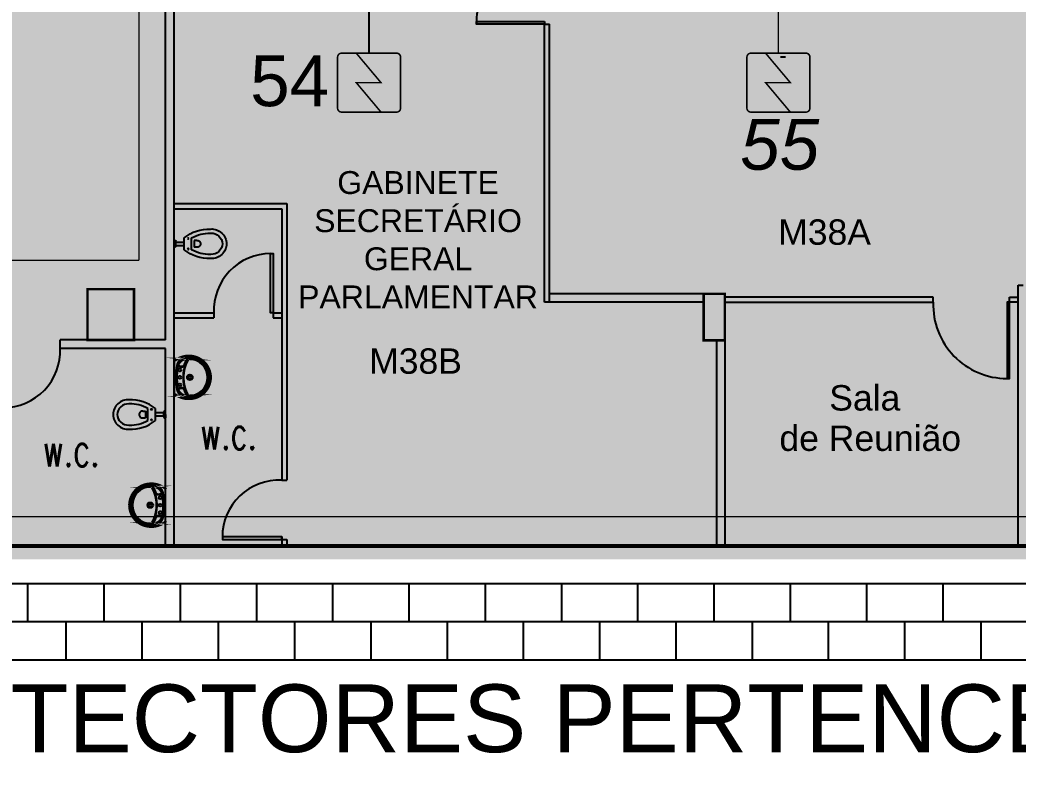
# Model space of a CAD drawing. Header units: metres. Extents: x -331 to 2982, y 362 to 2539.
# Drawn here: x 825.85 to 837.62, y 903.4 to 912.29 of the extents above; entities that cross this region are included whole.
import ezdxf
from ezdxf.enums import TextEntityAlignment as Align

# ---------------------------------------------------------------- set-up
doc = ezdxf.new("R2010")
doc.units = ezdxf.units.M
doc.layers.get('0').update_dxf_attribs({"color": 251})
for name, color, linetype in [('72_EGR_BASE_PRIMITIVE', 7, 'Continuous'), ('CX', 251, 'Continuous'), ('DET. FUMAÇA', 1, 'Continuous'), ('Div', 251, 'Continuous'), ('Pis', 251, 'Continuous')]:
    doc.layers.add(name, color=color, linetype=linetype)
doc.layers.add('_salas', color=251, linetype='Continuous', plot=False)
doc.styles.add('ALESP2', font='ROMANS.SHX', dxfattribs={"width": 0.65, "height": 0.4})
doc.styles.add('ARIAL', font='arial.ttf')
doc.styles.get("Standard").update_dxf_attribs({"font": 'arial.ttf', "height": 0.3})
doc.styles.add('X3G_ENTITY_141698AF', font='arial.ttf', dxfattribs={"height": 0.6})
doc.styles.add('X3G_ENTITY_142104CC', font='arial.ttf', dxfattribs={"height": 0.6})

# ---------------------------------------------------------------- blocks, each defined once
blk = doc.blocks.new('Detector de fumaça')
at = {"layer": 'DET. FUMAÇA', "linetype": 'Continuous', "lineweight": 15, "const_width": 0.01870277497772515}
blk.add_lwpolyline([(774.59948291868, 539.8157648447526), (775.2490596285452, 539.8157648447526, -0.414213562373095), (775.2958165659895, 539.7690079073084), (775.2958165659895, 539.1669315525518, -0.414213562373095), (775.2490596285452, 539.1201746151075), (774.59948291868, 539.1201746151075, -0.414213562373095), (774.5527259812357, 539.1669315525518), (774.5527259812357, 539.7690079073084, -0.414213562373095)], format="xyb", close=True, dxfattribs=at)
blk.add_lwpolyline([(774.7729620717275, 539.8157648447526), (775.0644559117889, 539.46796972993), (774.7729620717275, 539.46796972993), (775.0644559117889, 539.1201746151075)], dxfattribs=at)
blk = doc.blocks.new('VASO-SAN')
for p, q in [((302.3511564595037, 172.4645276176708), (302.3804829001634, 172.4645276176708)), ((302.3804829001634, 172.4645276176708), (302.3804829001754, 172.382841068563)), ((302.4113947300152, 172.3536843433588), (302.4113947300152, 172.4936843424353)), ((302.4991825520949, 172.3536843424418), (302.4991825520949, 172.4936843433726)), ((302.5991825520949, 172.4436843433685), (302.4991825520949, 172.4436843433685)), ((302.5991825520949, 172.4436843433685), (302.5991825520949, 172.4546559305439)), ((302.5991825520949, 172.4036843433685), (302.5991825520949, 172.4436843433685)), ((302.6191825520949, 172.4640037223362), (302.6085303438872, 172.4640037223362)), ((302.6191825520949, 172.4236843433685), (302.6191825520949, 172.4640037223362)), ((302.3511564595037, 172.382841068563), (302.3804829001754, 172.382841068563)), ((302.5991825520949, 172.4036843433685), (302.4991825520949, 172.4036843433685)), ((302.5991825520949, 172.4036843433685), (302.5991825520949, 172.3927127561931)), ((302.6191825520949, 172.3833649644008), (302.6085303438872, 172.3833649644008)), ((302.6191825520949, 172.4236843433685), (302.6191825520949, 172.3833649644008))]:
    blk.add_line(p, q)
for centre in [(302.4529002042513, 172.4856264043932), (302.4529002042513, 172.3617422814212)]:
    blk.add_circle(centre, 0.0070651271446422)
for centre, radius, start, end in [((302.177941340428, 172.4199280401532), 0.1787982500381176, 86.68113411807168, 178.7962065859109), ((302.2050164807387, 172.1343106671568), 0.4644169642584563, 50.69788767013418, 92.06371201049879), ((302.177941340428, 172.4199280401532), 0.1287982500381176, 86.68113411807168, 178.7962065859109), ((302.2050164807387, 172.1343106671568), 0.4144169642584563, 60.13245399021499, 92.06371201049879), ((302.3486691906127, 172.4216362835805), 0.042963391935291, 86.68113411807168, 178.7962065859109), ((302.6085303438872, 172.4546559305439), 0.0093477917922655, 90, 180), ((302.177941340428, 172.4274406456611), 0.1787982500381176, 181.203793414089, 273.3188658819283), ((302.177941340428, 172.4274406456611), 0.1287982500381176, 181.203793414089, 273.3188658819283), ((302.2050164807387, 172.7130580186575), 0.4644169642584563, 267.9362879895013, 309.3021123298757), ((302.2050164807387, 172.7130580186575), 0.4144169642584563, 267.9362879895013, 299.8675460083891), ((302.3486691906127, 172.4257324026534), 0.042963391935291, 181.203793414089, 273.3188658819283), ((302.6085303438872, 172.3927127561931), 0.0093477917922655, 180, 270)]:
    blk.add_arc(centre, radius, start, end)

msp = doc.modelspace()

# ---------------------------------------------------------------- hatches: boundary and pattern name
at = {"layer": '_salas', "transparency": 33554559}
h = msp.add_hatch(color=256, dxfattribs=at)
h.dxf.hatch_style = 1
h.paths.add_polyline_path([(870.1561862654532, 914.0861352076514), (825.9811862654531, 914.0861352076514), (825.9811862654531, 926.767788540381), (825.7311862654531, 926.767788540381), (825.7311862654531, 919.7861352076515), (819.706186265453, 919.7861352076515), (819.706186265453, 919.9361352076514), (819.5061862654527, 919.9361352076514), (819.5061862654527, 904.1361352076515), (819.706186265453, 904.1361352076515), (819.706186265453, 905.9261352076514), (875.3561862654531, 905.9261352076514), (875.3561862654531, 909.3915764336072), (874.1311862654527, 909.3915764336072), (874.1311862654527, 910.2861352076515), (874.4811862654531, 910.2861352076515), (874.4811862654531, 910.3861352076515), (870.9311862654529, 910.3861352076515), (870.9311862654529, 910.2861352076515), (871.2811862654532, 910.2861352076515), (871.2811862654532, 909.3915764336072), (870.1561862654532, 909.3915764336072)])

# ---------------------------------------------------------------- linework, layer by layer
at = {"lineweight": 0}
msp.add_lwpolyline([(876.5386141853148, 968.1961352076514), (895.2486070577627, 968.1961352076514), (895.2486070577627, 906.0761352076515), (819.7386070577629, 906.0761352076515)], dxfattribs=at)
at = {"layer": '72_EGR_BASE_PRIMITIVE', "color": 150, "true_color": 0x007fff}
msp.add_polyline3d([(829.9652709960938, 911.892822265625, 0), (829.9652709960938, 915.7227172851562, 2.345145975047295e-16)], dxfattribs=at)
at = {"layer": 'CX', "ltscale": 8}
for points in [[(832.0336070579001, 912.2761352075186), (832.0336070579001, 912.2461352075186), (831.2336070579001, 912.2461352075186), (831.2336070579001, 912.2761352075186)], [(828.8336070579003, 908.8361352075185), (828.8036070579003, 908.8361352075185), (828.8036070579003, 909.5361352075186), (828.8336070579003, 909.5361352075186)], [(837.5236070579016, 908.9611352075185), (837.4936070579016, 908.9611352075185), (837.4936070579016, 908.0611352075185), (837.5236070579016, 908.0611352075185)], [(828.9336070579006, 906.1608193024706), (828.9336070579006, 906.1908193024706), (828.2336070579006, 906.1908193024706), (828.2336070579006, 906.1608193024706)]]:
    msp.add_lwpolyline(points, close=True, dxfattribs=at)
at = {"layer": 'CX', "color": 251, "ltscale": 8, "true_color": 0x606060}
for centre, radius, start, end in [((832.0036070579001, 912.2755727075186), 0.7705624999999969, 90, 182.189381183704), ((828.8036070579003, 908.8654923503757), 0.6706428571428518, 90, 182.5089032453659), ((837.4936070579017, 908.9316352075186), 0.8705000000001633, 178.0579561378503, 269.999999999987), ((825.6482911528522, 908.3867780646613), 0.6706428571428518, 270, 2.508903245365926), ((828.9042499150435, 906.1908193024706), 0.6706428571428518, 87.49109675463407, 180)]:
    msp.add_arc(centre, radius, start, end, dxfattribs=at)
at = {"layer": 'Div', "color": 150, "linetype": 'Continuous', "lineweight": 0}
for p, q in [((827.2462516503979, 915.3748977800267), (827.2462516503979, 909.4567719133626)), ((834.7958317834286, 911.9021715866903), (834.7958317834286, 915.3869182899566)), ((823.6800400440618, 909.4567719133627), (827.2462516503979, 909.4567719133626))]:
    msp.add_line(p, q, dxfattribs=at)
at = {"layer": 'Div', "lineweight": 0}
for p, q in [((832.0336070579001, 912.2461352075186), (832.0936070579005, 912.2461352075186)), ((832.0336070579001, 908.9611352075183), (832.0336070579001, 912.2461352075186)), ((832.0936070579005, 908.9611352075187), (832.0936070579005, 912.2461352075186)), ((834.8795662390648, 911.8561352075556), (834.8195662390644, 911.8561352075556)), ((827.6636070579002, 910.1261352075187), (828.9936070579001, 910.1261352075187)), ((827.6636070579002, 910.1261352075187), (828.9936070579001, 910.1261352075187)), ((828.9936070579001, 910.1261352075187), (828.9936070579006, 906.8608193024704)), ((828.9936070579001, 910.1261352075187), (828.9936070579006, 906.8608193024704)), ((827.6636070579002, 910.0661352075188), (828.9336070579006, 910.0661352075188)), ((827.6636070579002, 910.0661352075188), (828.9336070579006, 910.0661352075188)), ((828.9336070579006, 910.0661352075188), (828.9336070579006, 906.8608193024704)), ((828.9336070579006, 910.0661352075188), (828.9336070579002, 908.8361352075185)), ((837.6236070579016, 906.0961352075553), (837.6236070579016, 909.161135207519)), ((827.6636070579002, 908.8361352075185), (828.1336070579005, 908.8361352075185)), ((828.1336070579005, 908.8361352075185), (828.1336070579005, 908.7761352075186)), ((828.8336070579003, 908.8361352075185), (828.9336070579002, 908.8361352075185)), ((828.8336070579003, 908.8361352075185), (828.8336070579003, 908.7761352075186)), ((827.6636070579002, 908.7761352075186), (828.1336070579005, 908.7761352075186)), ((828.8336070579003, 908.7761352075186), (828.9336070579002, 908.7761352075186)), ((828.9336070579002, 908.7761352075186), (828.9336070579006, 906.8608193024704)), ((826.318291152852, 908.4161352075184), (826.318291152852, 908.5161352075186)), ((828.9336070579006, 906.8608193024704), (828.9936070579001, 906.8608193024704)), ((828.9336070579006, 906.1908193024703), (828.9336070579006, 906.0961352075187)), ((828.9336070579002, 906.1908193024703), (828.9336070579002, 906.0961352075185)), ((828.9336070579006, 906.1608193024706), (828.9936070579001, 906.1608193024706)), ((828.9936070579006, 906.1608193024706), (828.9936070579001, 906.0961352075185)), ((828.9936070579006, 906.1608193024706), (828.9936070579001, 906.0961352075185))]:
    msp.add_line(p, q, dxfattribs=at)
at = {"layer": 'Div', "color": 230, "linetype": 'Continuous', "lineweight": 0}
msp.add_line((823.4391925534851, 906.4313035927139), (897.6570309252875, 906.4313035927139), dxfattribs=at)
at = {"layer": 'Pis'}
for p, q in [((827.5636070579003, 908.5161352075183), (827.5636070579003, 914.2361352075184)), ((827.6636070579002, 906.0961352075185), (827.6636070579002, 914.1361352075185)), ((832.0336070579001, 912.2461352075186), (832.0936070579005, 912.2461352075186)), ((832.0336070579001, 908.9611352075183), (832.0336070579001, 912.2461352075186)), ((832.0936070579005, 908.9611352075187), (832.0936070579005, 912.2461352075186)), ((834.8795662390648, 911.8561352075556), (834.8195662390644, 911.8561352075556)), ((827.6636070579002, 910.1261352075187), (828.9936070579001, 910.1261352075187)), ((827.6636070579002, 910.1261352075187), (828.9936070579001, 910.1261352075187)), ((828.9936070579001, 910.1261352075187), (828.9936070579006, 906.8608193024704)), ((828.9936070579001, 910.1261352075187), (828.9936070579006, 906.8608193024704)), ((827.6636070579002, 910.0661352075188), (828.9336070579006, 910.0661352075188)), ((827.6636070579002, 910.0661352075188), (828.9336070579006, 910.0661352075188)), ((828.9336070579006, 910.0661352075188), (828.9336070579006, 906.8608193024704)), ((828.9336070579006, 910.0661352075188), (828.9336070579002, 908.8361352075185)), ((837.6236070579016, 909.161135207519), (837.6836070579016, 909.161135207519)), ((837.6236070579016, 906.0961352075553), (837.6236070579016, 909.161135207519)), ((832.0936070579005, 908.9611352075185), (832.0336070579001, 908.9611352075185)), ((833.9136070579002, 909.0611352075186), (832.0936070579005, 909.0611352075186)), ((833.9136070579002, 908.9611352075185), (832.0936070579005, 908.9611352075185)), ((836.6236070579016, 909.0211352075185), (834.1636070579002, 909.0211352075185)), ((834.1636070579002, 908.9611352075185), (836.6236070579016, 908.9611352075215)), ((836.6236070579016, 908.9611352075185), (836.6236070579016, 909.0211352075185)), ((837.5236070579016, 908.9611352075185), (837.5236070579016, 909.0211352075185)), ((837.5236070579016, 909.0211352075185), (837.6236070579016, 909.0211352075185)), ((837.6236070579016, 908.9611352075185), (837.5236070579016, 908.9611352075185)), ((837.6236070579016, 908.9611352075185), (837.6236070579016, 909.0211352075185)), ((827.6636070579002, 908.8361352075185), (828.1336070579005, 908.8361352075185)), ((828.1336070579005, 908.8361352075185), (828.1336070579005, 908.7761352075186)), ((828.8336070579003, 908.8361352075185), (828.9336070579002, 908.8361352075185)), ((828.8336070579003, 908.8361352075185), (828.8336070579003, 908.7761352075186)), ((827.6636070579002, 908.7761352075186), (828.1336070579005, 908.7761352075186)), ((828.8336070579003, 908.7761352075186), (828.9336070579002, 908.7761352075186)), ((828.9336070579002, 908.7761352075186), (828.9336070579006, 906.8608193024704)), ((827.5636070579003, 908.5161352075186), (826.318291152852, 908.5161352075186)), ((826.318291152852, 908.4161352075184), (826.318291152852, 908.5161352075186)), ((834.0636070579008, 908.5111352075185), (834.0636070579008, 906.0961352075185)), ((834.1636070579002, 908.5111352075185), (834.1636070579002, 906.0961352075185)), ((827.5636070579003, 908.4161352075184), (826.318291152852, 908.4161352075184)), ((827.5636070579003, 906.0961352075185), (827.5636070579003, 908.4161352075184)), ((827.6685852121695, 907.8841469799002), (827.6685852121695, 908.264322235126)), ((828.9336070579006, 906.8608193024704), (828.9936070579001, 906.8608193024704)), ((827.5636070579003, 906.3752237902556), (827.5636070579003, 906.7553990454815)), ((828.9336070579006, 906.1908193024703), (828.9336070579006, 906.0961352075187)), ((828.9336070579002, 906.1908193024703), (828.9336070579002, 906.0961352075185)), ((828.9336070579006, 906.1608193024706), (828.9936070579001, 906.1608193024706)), ((828.9936070579006, 906.1608193024706), (828.9936070579001, 906.0961352075185)), ((828.9936070579006, 906.1608193024706), (828.9936070579001, 906.0961352075185)), ((819.7386070579, 906.0961352075185), (895.2286070579003, 906.0961352075185)), ((819.7386070579, 906.0761352075185), (895.2486070579002, 906.0761352075185)), ((895.6886070579003, 905.6361352075185), (819.7386070579, 905.6361352075185)), ((825.9386070579003, 905.1861352075186), (825.9386070579003, 905.6361352075185)), ((826.3886070579006, 905.6361352075185), (826.3886070579006, 905.6361352075185)), ((826.8386070579004, 905.1861352075186), (826.8386070579004, 905.6361352075185)), ((827.2886070579002, 905.6361352075185), (827.2886070579002, 905.6361352075185)), ((827.7386070579, 905.1861352075186), (827.7386070579, 905.6361352075185)), ((828.1886070579003, 905.6361352075185), (828.1886070579003, 905.6361352075185)), ((828.6386070579006, 905.1861352075186), (828.6386070579006, 905.6361352075185)), ((829.0886070579004, 905.6361352075185), (829.0886070579004, 905.6361352075185)), ((829.5386070579002, 905.1861352075186), (829.5386070579002, 905.6361352075185)), ((829.9886070579, 905.6361352075185), (829.9886070579, 905.6361352075185)), ((830.4386070579003, 905.1861352075186), (830.4386070579003, 905.6361352075185)), ((830.8886070579006, 905.6361352075185), (830.8886070579006, 905.6361352075185)), ((831.3386070579004, 905.1861352075186), (831.3386070579004, 905.6361352075185)), ((831.7886070579002, 905.6361352075185), (831.7886070579002, 905.6361352075185)), ((832.2386070579, 905.1861352075186), (832.2386070579, 905.6361352075185)), ((832.6886070579003, 905.6361352075185), (832.6886070579003, 905.6361352075185)), ((833.1386070579006, 905.1861352075186), (833.1386070579006, 905.6361352075185)), ((833.5886070579004, 905.6361352075185), (833.5886070579004, 905.6361352075185)), ((834.0386070579002, 905.1861352075186), (834.0386070579002, 905.6361352075185)), ((834.4886070579, 905.6361352075185), (834.4886070579, 905.6361352075185)), ((834.9386070579003, 905.1861352075186), (834.9386070579003, 905.6361352075185)), ((835.3886070579006, 905.6361352075185), (835.3886070579006, 905.6361352075185)), ((835.8386070579004, 905.1861352075186), (835.8386070579004, 905.6361352075185)), ((836.2886070579002, 905.6361352075185), (836.2886070579002, 905.6361352075185)), ((836.7386070579, 905.1861352075186), (836.7386070579, 905.6361352075185)), ((837.1886070579003, 905.6361352075185), (837.1886070579003, 905.6361352075185)), ((895.6886070579003, 905.1861352075186), (819.7386070579, 905.1861352075186)), ((826.3886070579006, 904.7361352075186), (826.3886070579006, 905.1861352075186)), ((827.2886070579002, 904.7361352075186), (827.2886070579002, 905.1861352075186)), ((828.1886070579003, 904.7361352075186), (828.1886070579003, 905.1861352075186)), ((829.0886070579004, 904.7361352075186), (829.0886070579004, 905.1861352075186)), ((829.9886070579, 904.7361352075186), (829.9886070579, 905.1861352075186)), ((830.8886070579006, 904.7361352075186), (830.8886070579006, 905.1861352075186)), ((831.7886070579002, 904.7361352075186), (831.7886070579002, 905.1861352075186)), ((832.6886070579003, 904.7361352075186), (832.6886070579003, 905.1861352075186)), ((833.5886070579004, 904.7361352075186), (833.5886070579004, 905.1861352075186)), ((834.4886070579, 904.7361352075186), (834.4886070579, 905.1861352075186)), ((835.3886070579006, 904.7361352075186), (835.3886070579006, 905.1861352075186)), ((836.2886070579002, 904.7361352075186), (836.2886070579002, 905.1861352075186)), ((837.1886070579003, 904.7361352075186), (837.1886070579003, 905.1861352075186)), ((896.1386070579006, 904.7361352075186), (819.7386070579, 904.7361352075186))]:
    msp.add_line(p, q, dxfattribs=at)
at = {"layer": 'Pis', "const_width": 0.03}
for points in [[(876.5386141853148, 968.1961352076514), (895.2486070577627, 968.1961352076514), (895.2486070577627, 906.0761352076515), (819.7386070577629, 906.0761352076515)], [(827.8295304857234, 908.2835296957558), (827.8295304857234, 908.2835296957558), (827.8295304857234, 908.2841920219844), (827.8295304857234, 908.284854348213), (827.8301928119517, 908.284854348213), (827.8301928119517, 908.2855166744416), (827.8301928119517, 908.2855166744416), (827.8328421168658, 908.2881659793561), (827.8354914217803, 908.290152958042), (827.8388030529236, 908.2908152842706), (827.8421146840669, 908.2908152842706), (827.8421146840669, 908.2908152842706), (827.8361537480091, 908.2914776104992), (827.8301928119517, 908.2921399367278), (827.8235695496655, 908.2928022629565), (827.8176086136077, 908.2928022629565), (827.8116476775504, 908.2928022629565), (827.8050244152641, 908.2921399367278), (827.7990634792068, 908.2914776104992), (827.7931025431494, 908.290152958042), (827.7931025431494, 908.290152958042), (827.7838299759483, 908.2875036531275), (827.774557408748, 908.2841920219844), (827.7652848415473, 908.2802180646129), (827.7566746005755, 908.2755817810123), (827.748726685832, 908.2702831711833), (827.7414410973174, 908.2636599088974), (827.7348178350308, 908.2570366466111), (827.728194572745, 908.2490887318677), (827.728194572745, 908.2490887318677), (827.7242206153728, 908.243790122039), (827.7202466580015, 908.2378291859811), (827.7162727006294, 908.2312059236951), (827.7136233957149, 908.2252449876376), (827.7109740908004, 908.2186217253513), (827.7083247858859, 908.2119984630651), (827.7063378072003, 908.2047128745505), (827.7050131547435, 908.1980896122643), (827.7050131547435, 908.1980896122643), (827.7036885022858, 908.1901416975209), (827.7030261760574, 908.1828561090063), (827.7017015236001, 908.1749081942628), (827.7010391973713, 908.1669602795193), (827.7003768711429, 908.1596746910045), (827.6997145449145, 908.1517267762613), (827.6990522186857, 908.1444411877462), (827.6983898924568, 908.136493273003), (827.6977275662284, 908.1285453582595), (827.6977275662284, 908.1212597697447), (827.69706524, 908.1133118550013), (827.69706524, 908.105363940258), (827.6964029137712, 908.0974160255146), (827.6964029137712, 908.0901304369997), (827.6964029137712, 908.0821825222563), (827.6964029137712, 908.0742346075131), (827.6964029137712, 908.0742346075131), (827.6964029137712, 908.0662866927696), (827.6964029137712, 908.0583387780264), (827.6964029137712, 908.0510531895113), (827.69706524, 908.0431052747681), (827.69706524, 908.0351573600246), (827.6977275662284, 908.0272094452814), (827.6977275662284, 908.0199238567664), (827.6983898924568, 908.0119759420231), (827.6990522186857, 908.0040280272797), (827.6997145449145, 907.9967424387648), (827.7003768711429, 907.9887945240214), (827.7010391973713, 907.9815089355068), (827.7017015236001, 907.9735610207633), (827.7030261760574, 907.9656131060199), (827.7036885022858, 907.9583275175053), (827.7050131547435, 907.9503796027618), (827.7050131547435, 907.9503796027618), (827.7063378072003, 907.9437563404756), (827.7083247858859, 907.9364707519608), (827.7109740908004, 907.9298474896748), (827.7136233957149, 907.9232242273886), (827.7162727006294, 907.917263291331), (827.7202466580015, 907.9113023552734), (827.7242206153728, 907.9053414192158), (827.728194572745, 907.9000428093871), (827.728194572745, 907.9000428093871), (827.7348178350308, 907.8920948946436), (827.7414410973174, 907.8848093061288), (827.748726685832, 907.8788483700712), (827.7566746005755, 907.8728874340138), (827.7652848415473, 907.8682511504132), (827.774557408748, 907.8642771930415), (827.7838299759483, 907.8609655618986), (827.7931025431494, 907.8583162569842), (827.7931025431494, 907.8583162569842), (827.7990634792068, 907.8569916045269), (827.8050244152641, 907.8563292782983), (827.8116476775504, 907.8556669520697), (827.8176086136077, 907.8556669520697), (827.8235695496655, 907.8556669520697), (827.8301928119517, 907.8563292782983), (827.8361537480091, 907.8569916045269), (827.8421146840669, 907.8576539307555), (827.8421146840669, 907.8576539307555), (827.8388030529236, 907.8576539307555), (827.8354914217803, 907.8583162569842), (827.8328421168658, 907.86030323567), (827.8301928119517, 907.8629525405845), (827.8301928119517, 907.8629525405845), (827.8301928119517, 907.8636148668131), (827.8295304857234, 907.8642771930415), (827.8295304857234, 907.8642771930415), (827.8295304857234, 907.8649395192704)], [(827.6685852121695, 908.264322235126), (827.6685852121695, 908.264322235126), (827.6685852121695, 908.2669715400405), (827.6692475383979, 908.2689585187261), (827.6705721908552, 908.2702831711833), (827.6725591695408, 908.2716078236406), (827.6725591695408, 908.2716078236406), (827.6818317367415, 908.2788934121554), (827.6917666301711, 908.2855166744416), (827.702363849829, 908.2914776104992), (827.7122987432581, 908.2974385465568), (827.722895962916, 908.3027371563855), (827.733493182574, 908.3073734399861), (827.7447527284598, 908.3113473973578), (827.7553499481178, 908.3153213547293), (827.7666094940046, 908.3186329858725), (827.7785313661193, 908.3212822907869), (827.7897909120061, 908.3239315957014), (827.8017127841208, 908.3259185743873), (827.8129723300076, 908.3272432268445), (827.8248942021228, 908.3279055530732), (827.836816074238, 908.3279055530732), (827.8487379463527, 908.3279055530732), (827.8487379463527, 908.3279055530732), (827.8739063430403, 908.3259185743873), (827.898412413499, 908.3212822907869), (827.9222561577294, 908.3146590285007), (827.9447752495021, 908.3060487875289), (827.9666320150468, 908.2947892416423), (827.9871641281338, 908.2822050432985), (828.0057092625352, 908.2676338662691), (828.0235920707078, 908.2510757105536), (828.0394879001947, 908.233192902381), (828.053396750995, 908.2139854417512), (828.0659809493391, 908.1927910024353), (828.0759158427686, 908.1709342368911), (828.08452608374, 908.148415145118), (828.0904870197978, 908.1245714008878), (828.0944609771695, 908.0994030042004), (828.0957856296268, 908.0742346075131)], [(828.0772404952254, 908.0742346075131), (828.0772404952254, 908.0742346075131), (828.0759158427686, 908.0980783517432), (828.0726042116253, 908.1205974435163), (828.0666432755675, 908.1431165352892), (828.0593576870529, 908.1643109746049), (828.0494227936238, 908.1841807614635), (828.038163247737, 908.2033882220933), (828.0249167231646, 908.2212710302658), (828.0103455461353, 908.2378291859811), (827.9937873904196, 908.2530626892394), (827.9765669084759, 908.2669715400405), (827.9573594478456, 908.2788934121554), (827.9374896609875, 908.2888283055847), (827.9162952216716, 908.2967762203282), (827.8944384561278, 908.3033994826144), (827.8719193643542, 908.3073734399861), (827.8480756201243, 908.3093604186718), (827.8480756201243, 908.3093604186718), (827.8401277053808, 908.3100227449004), (827.831517464409, 908.3100227449004), (827.8235695496655, 908.3093604186718), (827.8156216349221, 908.3086980924434), (827.8076737201786, 908.3080357662145), (827.7997258054352, 908.3067111137573), (827.7917778906917, 908.3053864613), (827.7838299759483, 908.3040618088428), (827.7838299759483, 908.3040618088428), (827.7758820612048, 908.3020748301572), (827.7679341464618, 908.298763199014), (827.7606485579468, 908.2954515678709), (827.7533629694321, 908.2914776104992), (827.7467397071459, 908.2868413268989), (827.7401164448597, 908.2815427170699), (827.7341555088024, 908.2755817810123), (827.728194572745, 908.2696208449549), (827.728194572745, 908.2696208449549), (827.722895962916, 908.2636599088974), (827.7182596793155, 908.2570366466111), (827.7142857219437, 908.2504133843249), (827.7103117645725, 908.2431277958101), (827.7070001334291, 908.2358422072955), (827.7043508285146, 908.227894292552), (827.702363849829, 908.2199463778086), (827.7010391973713, 908.2119984630651), (827.7010391973713, 908.2119984630651), (827.6997145449145, 908.202063569636), (827.6983898924568, 908.1914663499781), (827.69706524, 908.181531456549), (827.6957405875423, 908.1709342368911), (827.6944159350855, 908.1603370172331), (827.6937536088567, 908.1497397975752), (827.6924289563995, 908.1398049041461), (827.6917666301711, 908.1292076844882), (827.6917666301711, 908.1292076844882), (827.6917666301711, 908.122584422202), (827.6911043039422, 908.1159611599157), (827.6911043039422, 908.1086755714011), (827.6911043039422, 908.1020523091149), (827.6904419777134, 908.0947667206001), (827.6904419777134, 908.0881434583141), (827.6904419777134, 908.0808578697993), (827.6904419777134, 908.0742346075131), (827.6904419777134, 908.0742346075131), (827.6904419777134, 908.0676113452269), (827.6904419777134, 908.060325756712), (827.6904419777134, 908.0537024944258), (827.6911043039422, 908.0470792321398), (827.6911043039422, 908.039793643625), (827.6911043039422, 908.0331703813388), (827.6917666301711, 908.0258847928242), (827.6917666301711, 908.019261530538), (827.6917666301711, 908.019261530538), (827.6924289563995, 908.00866431088), (827.6937536088567, 907.9987294174507), (827.6944159350855, 907.988132197793), (827.6957405875423, 907.977534978135), (827.69706524, 907.9669377584771), (827.6983898924568, 907.957002865048), (827.6997145449145, 907.9464056453901), (827.7010391973713, 907.9364707519608), (827.7010391973713, 907.9364707519608), (827.702363849829, 907.9285228372175), (827.7043508285146, 907.9205749224741), (827.7070001334291, 907.9126270077306), (827.7103117645725, 907.9053414192158), (827.7142857219437, 907.898055830701), (827.7182596793155, 907.891432568415), (827.722895962916, 907.8848093061288), (827.728194572745, 907.8788483700712), (827.728194572745, 907.8788483700712), (827.7341555088024, 907.8728874340138), (827.7401164448597, 907.866926497956), (827.7467397071459, 907.8616278881273), (827.7533629694321, 907.8569916045269), (827.7606485579468, 907.8530176471552), (827.7679341464618, 907.8497060160121), (827.7758820612048, 907.846394384869), (827.7838299759483, 907.8444074061831), (827.7838299759483, 907.8444074061831), (827.7917778906917, 907.8430827537259), (827.7997258054352, 907.8417581012689), (827.8076737201786, 907.8404334488116), (827.8156216349221, 907.8397711225828), (827.8235695496655, 907.8391087963544), (827.831517464409, 907.8384464701255), (827.8401277053808, 907.8384464701255), (827.8480756201243, 907.8391087963544), (827.8480756201243, 907.8391087963544), (827.8719193643542, 907.84109577504), (827.8944384561278, 907.8450697324117), (827.9162952216716, 907.8516929946979), (827.9374896609875, 907.8596409094414), (827.9573594478456, 907.8695758028705), (827.9765669084759, 907.8814976749857), (827.9937873904196, 907.8954065257865), (828.0103455461353, 907.9106400290448), (828.0249167231646, 907.9271981847603), (828.038163247737, 907.9450809929328), (828.0494227936238, 907.9642884535626), (828.0593576870529, 907.9841582404213), (828.0666432755675, 908.0053526797369), (828.0726042116253, 908.0278717715098), (828.0759158427686, 908.0503908632829), (828.0772404952254, 908.0742346075131)], [(827.7129610694865, 908.2252449876376), (827.7129610694865, 908.2252449876376), (827.7122987432581, 908.2199463778086), (827.7129610694865, 908.2153100942085), (827.715610374401, 908.2106738106079), (827.7189220055438, 908.207362179465), (827.7189220055438, 908.207362179465), (827.7195843317727, 908.2066998532362), (827.7202466580015, 908.2066998532362), (827.7209089842299, 908.2066998532362), (827.7215713104583, 908.2060375270078), (827.7215713104583, 908.2060375270078), (827.7255452678305, 908.2047128745505), (827.7301815514306, 908.2033882220933), (827.7348178350308, 908.2027258958647), (827.7394541186309, 908.2014012434074), (827.7440904022314, 908.2007389171788), (827.748726685832, 908.2007389171788), (827.7533629694321, 908.2000765909502), (827.7579992530323, 908.2000765909502), (827.7579992530323, 908.2000765909502), (827.7626355366328, 908.2007389171788), (827.7672718202334, 908.202063569636), (827.7712457776047, 908.2040505483219), (827.7752197349764, 908.2060375270078), (827.7785313661193, 908.2093491581506), (827.7818429972626, 908.212660789294), (827.7838299759483, 908.2166347466655), (827.7858169546344, 908.2212710302658), (827.7858169546344, 908.2212710302658), (827.7884662595488, 908.227894292552), (827.7904532382349, 908.2338552286096), (827.7931025431494, 908.2404784908956), (827.7964141742923, 908.2471017531818), (827.7990634792068, 908.2530626892394), (827.8023751103497, 908.2596859515256), (827.805686741493, 908.2656468875832), (827.8089983726359, 908.2716078236406), (827.8089983726359, 908.2716078236406), (827.810985351322, 908.2742571285551), (827.8129723300076, 908.2762441072412), (827.8149593086932, 908.2788934121554), (827.8176086136077, 908.2802180646129), (827.8202579185222, 908.2815427170699), (827.8235695496655, 908.2828673695271), (827.82621885458, 908.2835296957558), (827.8295304857234, 908.2835296957558)], [(827.8295304857234, 908.2835296957558), (827.8295304857234, 908.2835296957558), (827.8268811808089, 908.279555738384), (827.8242318758944, 908.2755817810123), (827.8222448972083, 908.2716078236406), (827.8202579185222, 908.2669715400405), (827.8202579185222, 908.2669715400405), (827.8142969824648, 908.2557119941539), (827.8089983726359, 908.2444524482673), (827.8043620890353, 908.2325305761524), (827.7997258054352, 908.2212710302658), (827.7957518480639, 908.2093491581506), (827.7917778906917, 908.1974272860357), (827.7884662595488, 908.1855054139205), (827.785154628406, 908.1735835418056), (827.7825053234915, 908.1609993434618), (827.7805183448054, 908.1490774713468), (827.7785313661193, 908.136493273003), (827.7765443874337, 908.1239090746592), (827.7758820612048, 908.1119872025442), (827.774557408748, 908.0994030042004), (827.774557408748, 908.0868188058569), (827.774557408748, 908.0742346075131), (827.774557408748, 908.0742346075131), (827.774557408748, 908.0616504091693), (827.774557408748, 908.0490662108257), (827.7758820612048, 908.0364820124819), (827.7765443874337, 908.0245601403669), (827.7785313661193, 908.0119759420231), (827.7805183448054, 907.9993917436793), (827.7825053234915, 907.9874698715644), (827.785154628406, 907.9748856732206), (827.7884662595488, 907.9629638011054), (827.7917778906917, 907.9510419289904), (827.7957518480639, 907.9391200568753), (827.7997258054352, 907.9271981847603), (827.8043620890353, 907.9159386388737), (827.8089983726359, 907.9040167667588), (827.8142969824648, 907.8927572208722), (827.8202579185222, 907.8814976749857), (827.8202579185222, 907.8814976749857), (827.8222448972083, 907.8768613913853), (827.8242318758944, 907.8728874340138), (827.8268811808089, 907.8689134766421), (827.8295304857234, 907.8649395192704)], [(828.0957856296268, 908.0742346075131), (828.0957856296268, 908.0742346075131), (828.0944609771695, 908.0484038845971), (828.0904870197978, 908.0238978141381), (828.08452608374, 908.000054069908), (828.0759158427686, 907.9768726519064), (828.0659809493391, 907.9550158863622), (828.053396750995, 907.9344837732749), (828.0394879001947, 907.9152763126451), (828.0235920707078, 907.8973935044726), (828.0057092625352, 907.880835348757), (827.9871641281338, 907.8662641717276), (827.9666320150468, 907.8536799733838), (827.9447752495021, 907.8424204274972), (827.9222561577294, 907.8338101865254), (827.898412413499, 907.8271869242392), (827.8739063430403, 907.8225506406388), (827.8487379463527, 907.820563661953), (827.8487379463527, 907.820563661953), (827.836816074238, 907.820563661953), (827.8248942021228, 907.820563661953), (827.8129723300076, 907.8212259881816), (827.8017127841208, 907.8225506406388), (827.7897909120061, 907.8245376193247), (827.7785313661193, 907.8271869242392), (827.7666094940046, 907.8298362291537), (827.7553499481178, 907.8331478602965), (827.7447527284598, 907.8371218176683), (827.733493182574, 907.84109577504), (827.722895962916, 907.8457320586404), (827.7122987432581, 907.8510306684693), (827.702363849829, 907.8569916045269), (827.6917666301711, 907.8629525405845), (827.6818317367415, 907.8695758028705), (827.6725591695408, 907.8768613913853), (827.6725591695408, 907.8768613913853), (827.6705721908552, 907.8781860438426), (827.6692475383979, 907.8795106962998), (827.6685852121695, 907.8814976749857), (827.6685852121695, 907.8841469799002)], [(827.8295304857234, 907.8649395192704), (827.8295304857234, 907.8649395192704), (827.82621885458, 907.8649395192704), (827.8235695496655, 907.8656018454988), (827.8202579185222, 907.866926497956), (827.8176086136077, 907.8682511504132), (827.8149593086932, 907.8695758028705), (827.8129723300076, 907.872225107785), (827.810985351322, 907.8742120864708), (827.8089983726359, 907.8768613913853), (827.8089983726359, 907.8768613913853), (827.805686741493, 907.8828223274429), (827.8023751103497, 907.8887832635005), (827.7990634792068, 907.8954065257865), (827.7964141742923, 907.9013674618443), (827.7931025431494, 907.9079907241303), (827.7904532382349, 907.9146139864165), (827.7884662595488, 907.9205749224741), (827.7858169546344, 907.9271981847603), (827.7858169546344, 907.9271981847603), (827.7838299759483, 907.9318344683604), (827.7818429972626, 907.9358084257321), (827.7785313661193, 907.9391200568753), (827.7752197349764, 907.9424316880184), (827.7712457776047, 907.9444186667042), (827.7672718202334, 907.9464056453901), (827.7626355366328, 907.9477302978473), (827.7579992530323, 907.948392624076), (827.7579992530323, 907.948392624076), (827.7533629694321, 907.948392624076), (827.748726685832, 907.9477302978473), (827.7440904022314, 907.9477302978473), (827.7394541186309, 907.9470679716187), (827.7348178350308, 907.9457433191615), (827.7301815514306, 907.9450809929328), (827.7255452678305, 907.9437563404756), (827.7215713104583, 907.9424316880184), (827.7215713104583, 907.9424316880184), (827.7209089842299, 907.9417693617897), (827.7202466580015, 907.9417693617897), (827.7195843317727, 907.9417693617897), (827.7189220055438, 907.9411070355611), (827.7189220055438, 907.9411070355611), (827.715610374401, 907.937795404418), (827.7129610694865, 907.9331591208177), (827.7122987432581, 907.9285228372175), (827.7129610694865, 907.9238865536172)], [(827.5636070579003, 906.7553990454815), (827.5636070579003, 906.7553990454815), (827.5636070579003, 906.7580483503959), (827.5629447316719, 906.7600353290816), (827.5616200792142, 906.7613599815388), (827.5596331005286, 906.7626846339961), (827.5596331005286, 906.7626846339961), (827.5503605333283, 906.7699702225109), (827.5404256398988, 906.7765934847971), (827.5298284202408, 906.7825544208547), (827.5198935268118, 906.7885153569123), (827.5092963071538, 906.793813966741), (827.4986990874959, 906.7984502503416), (827.4874395416095, 906.8024242077133), (827.4768423219516, 906.8063981650848), (827.4655827760648, 906.8097097962279), (827.4536609039501, 906.8123591011424), (827.4424013580633, 906.8150084060569), (827.4304794859486, 906.8169953847428), (827.4192199400618, 906.8183200372), (827.4072980679471, 906.8189823634286), (827.3953761958319, 906.8189823634286), (827.3834543237167, 906.8189823634286), (827.3834543237167, 906.8189823634286), (827.3582859270296, 906.8169953847428), (827.3337798565703, 906.8123591011424), (827.30993611234, 906.8057358388562), (827.2874170205673, 906.7971255978844), (827.265560255023, 906.7858660519978), (827.245028141936, 906.773281853654), (827.2264830075346, 906.7587106766246), (827.2086001993621, 906.742152520909), (827.1927043698752, 906.7242697127365), (827.1787955190744, 906.7050622521067), (827.1662113207308, 906.6838678127908), (827.1562764273012, 906.6620110472466), (827.1476661863294, 906.6394919554734), (827.1417052502716, 906.6156482112433), (827.1377312929003, 906.5904798145559), (827.1364066404426, 906.5653114178685)], [(827.4026617843465, 906.7746065061112), (827.4026617843465, 906.7746065061112), (827.4026617843465, 906.7752688323399), (827.4026617843465, 906.7759311585685), (827.4019994581181, 906.7759311585685), (827.4019994581181, 906.7765934847971), (827.4019994581181, 906.7765934847971), (827.3993501532036, 906.7792427897116), (827.3967008482891, 906.7812297683975), (827.3933892171458, 906.7818920946261), (827.3900775860029, 906.7818920946261), (827.3900775860029, 906.7818920946261), (827.3960385220603, 906.7825544208547), (827.4019994581181, 906.7832167470833), (827.4086227204039, 906.7838790733119), (827.4145836564617, 906.7838790733119), (827.4205445925195, 906.7838790733119), (827.4271678548052, 906.7832167470833), (827.4331287908631, 906.7825544208547), (827.4390897269204, 906.7812297683975), (827.4390897269204, 906.7812297683975), (827.4483622941211, 906.778580463483), (827.4576348613218, 906.7752688323399), (827.4669074285225, 906.7712948749684), (827.4755176694944, 906.7666585913678), (827.4834655842378, 906.7613599815388), (827.4907511727524, 906.7547367192528), (827.4973744350386, 906.7481134569666), (827.5039976973248, 906.7401655422232), (827.5039976973248, 906.7401655422232), (827.5079716546966, 906.7348669323944), (827.5119456120683, 906.7289059963366), (827.51591956944, 906.7222827340506), (827.5185688743545, 906.716321797993), (827.521218179269, 906.7096985357068), (827.5238674841835, 906.7030752734206), (827.5258544628691, 906.695789684906), (827.5271791153264, 906.6891664226198), (827.5271791153264, 906.6891664226198), (827.5285037677836, 906.6812185078763), (827.5291660940125, 906.6739329193617), (827.5304907464692, 906.6659850046183), (827.5311530726981, 906.6580370898748), (827.5318153989269, 906.65075150136), (827.5324777251553, 906.6428035866168), (827.5331400513837, 906.6355179981017), (827.5338023776126, 906.6275700833585), (827.5344647038414, 906.619622168615), (827.5344647038414, 906.6123365801002), (827.5351270300698, 906.6043886653567), (827.5351270300698, 906.5964407506135), (827.5357893562982, 906.58849283587), (827.5357893562982, 906.5812072473552), (827.5357893562982, 906.5732593326118), (827.5357893562982, 906.5653114178685), (827.5357893562982, 906.5653114178685), (827.5357893562982, 906.5573635031251), (827.5357893562982, 906.5494155883819), (827.5357893562982, 906.5421299998668), (827.5351270300698, 906.5341820851236), (827.5351270300698, 906.5262341703801), (827.5344647038414, 906.5182862556369), (827.5344647038414, 906.5110006671218), (827.5338023776126, 906.5030527523786), (827.5331400513837, 906.4951048376352), (827.5324777251553, 906.4878192491203), (827.5318153989269, 906.4798713343769), (827.5311530726981, 906.4725857458623), (827.5304907464692, 906.4646378311188), (827.5291660940125, 906.4566899163754), (827.5285037677836, 906.4494043278607), (827.5271791153264, 906.4414564131173), (827.5271791153264, 906.4414564131173), (827.5258544628691, 906.4348331508311), (827.5238674841835, 906.4275475623162), (827.521218179269, 906.4209243000303), (827.5185688743545, 906.414301037744), (827.51591956944, 906.4083401016865), (827.5119456120683, 906.4023791656289), (827.5079716546966, 906.3964182295713), (827.5039976973248, 906.3911196197425), (827.5039976973248, 906.3911196197425), (827.4973744350386, 906.3831717049991), (827.4907511727524, 906.3758861164843), (827.4834655842378, 906.3699251804267), (827.4755176694944, 906.3639642443693), (827.4669074285225, 906.3593279607687), (827.4576348613218, 906.355354003397), (827.4483622941211, 906.3520423722541), (827.4390897269204, 906.3493930673396), (827.4390897269204, 906.3493930673396), (827.4331287908631, 906.3480684148824), (827.4271678548052, 906.3474060886538), (827.4205445925195, 906.3467437624251), (827.4145836564617, 906.3467437624251), (827.4086227204039, 906.3467437624251), (827.4019994581181, 906.3474060886538), (827.3960385220603, 906.3480684148824), (827.3900775860029, 906.348730741111), (827.3900775860029, 906.348730741111), (827.3933892171458, 906.348730741111), (827.3967008482891, 906.3493930673396), (827.3993501532036, 906.3513800460255), (827.4019994581181, 906.35402935094), (827.4019994581181, 906.35402935094), (827.4019994581181, 906.3546916771686), (827.4026617843465, 906.355354003397), (827.4026617843465, 906.355354003397), (827.4026617843465, 906.3560163296258)], [(827.154951774844, 906.5653114178685), (827.154951774844, 906.5653114178685), (827.1562764273012, 906.5891551620987), (827.1595880584441, 906.6116742538718), (827.1655489945019, 906.6341933456447), (827.1728345830165, 906.6553877849603), (827.1827694764461, 906.675257571819), (827.1940290223324, 906.6944650324488), (827.2072755469048, 906.7123478406213), (827.221846723934, 906.7289059963366), (827.2384048796498, 906.7441394995949), (827.2556253615935, 906.7580483503959), (827.2748328222237, 906.7699702225109), (827.2947026090819, 906.7799051159402), (827.3158970483978, 906.7878530306837), (827.3377538139421, 906.7944762929699), (827.3602729057152, 906.7984502503416), (827.3841166499456, 906.8004372290272), (827.3841166499456, 906.8004372290272), (827.392064564689, 906.8010995552559), (827.4006748056609, 906.8010995552559), (827.4086227204039, 906.8004372290272), (827.4165706351473, 906.7997749027988), (827.4245185498908, 906.79911257657), (827.4324664646342, 906.7977879241128), (827.4404143793777, 906.7964632716555), (827.4483622941211, 906.7951386191983), (827.4483622941211, 906.7951386191983), (827.4563102088646, 906.7931516405126), (827.464258123608, 906.7898400093695), (827.4715437121226, 906.7865283782264), (827.4788293006372, 906.7825544208547), (827.4854525629239, 906.7779181372543), (827.4920758252097, 906.7726195274254), (827.4980367612675, 906.7666585913678), (827.5039976973248, 906.7606976553104), (827.5039976973248, 906.7606976553104), (827.5092963071538, 906.7547367192528), (827.5139325907544, 906.7481134569666), (827.5179065481257, 906.7414901946804), (827.5218805054974, 906.7342046061656), (827.5251921366407, 906.726919017651), (827.5278414415548, 906.7189711029075), (827.5298284202408, 906.7110231881641), (827.5311530726981, 906.7030752734206), (827.5311530726981, 906.7030752734206), (827.5324777251553, 906.6931403799915), (827.5338023776126, 906.6825431603336), (827.5351270300698, 906.6726082669045), (827.5364516825271, 906.6620110472466), (827.5377763349843, 906.6514138275886), (827.5384386612127, 906.6408166079307), (827.5397633136704, 906.6308817145016), (827.5404256398988, 906.6202844948436), (827.5404256398988, 906.6202844948436), (827.5404256398988, 906.6136612325574), (827.5410879661272, 906.6070379702712), (827.5410879661272, 906.5997523817566), (827.5410879661272, 906.5931291194704), (827.541750292356, 906.5858435309556), (827.541750292356, 906.5792202686696), (827.541750292356, 906.5719346801548), (827.541750292356, 906.5653114178685), (827.541750292356, 906.5653114178685), (827.541750292356, 906.5586881555823), (827.541750292356, 906.5514025670675), (827.541750292356, 906.5447793047813), (827.5410879661272, 906.5381560424953), (827.5410879661272, 906.5308704539805), (827.5410879661272, 906.5242471916943), (827.5404256398988, 906.5169616031797), (827.5404256398988, 906.5103383408934), (827.5404256398988, 906.5103383408934), (827.5397633136704, 906.4997411212355), (827.5384386612127, 906.4898062278062), (827.5377763349843, 906.4792090081485), (827.5364516825271, 906.4686117884905), (827.5351270300698, 906.4580145688326), (827.5338023776126, 906.4480796754035), (827.5324777251553, 906.4374824557456), (827.5311530726981, 906.4275475623162), (827.5311530726981, 906.4275475623162), (827.5298284202408, 906.419599647573), (827.5278414415548, 906.4116517328296), (827.5251921366407, 906.4037038180861), (827.5218805054974, 906.3964182295713), (827.5179065481257, 906.3891326410564), (827.5139325907544, 906.3825093787705), (827.5092963071538, 906.3758861164843), (827.5039976973248, 906.3699251804267), (827.5039976973248, 906.3699251804267), (827.4980367612675, 906.3639642443693), (827.4920758252097, 906.3580033083115), (827.4854525629239, 906.3527046984827), (827.4788293006372, 906.3480684148824), (827.4715437121226, 906.3440944575107), (827.464258123608, 906.3407828263676), (827.4563102088646, 906.3374711952245), (827.4483622941211, 906.3354842165386), (827.4483622941211, 906.3354842165386), (827.4404143793777, 906.3341595640813), (827.4324664646342, 906.3328349116243), (827.4245185498908, 906.3315102591671), (827.4165706351473, 906.3308479329382), (827.4086227204039, 906.3301856067098), (827.4006748056609, 906.329523280481), (827.392064564689, 906.329523280481), (827.3841166499456, 906.3301856067098), (827.3841166499456, 906.3301856067098), (827.3602729057152, 906.3321725853955), (827.3377538139421, 906.3361465427672), (827.3158970483978, 906.3427698050534), (827.2947026090819, 906.3507177197969), (827.2748328222237, 906.360652613226), (827.2556253615935, 906.3725744853411), (827.2384048796498, 906.386483336142), (827.221846723934, 906.4017168394003), (827.2072755469048, 906.4182749951158), (827.1940290223324, 906.4361578032883), (827.1827694764461, 906.4553652639181), (827.1728345830165, 906.4752350507767), (827.1655489945019, 906.4964294900924), (827.1595880584441, 906.5189485818653), (827.1562764273012, 906.5414676736384), (827.154951774844, 906.5653114178685)], [(827.4026617843465, 906.7746065061112), (827.4026617843465, 906.7746065061112), (827.405311089261, 906.7706325487395), (827.4079603941755, 906.7666585913678), (827.4099473728616, 906.7626846339961), (827.4119343515472, 906.7580483503959), (827.4119343515472, 906.7580483503959), (827.417895287605, 906.7467888045094), (827.423193897434, 906.7355292586228), (827.4278301810341, 906.7236073865079), (827.4324664646342, 906.7123478406213), (827.436440422006, 906.7004259685061), (827.4404143793777, 906.6885040963912), (827.443726010521, 906.676582224276), (827.4470376416639, 906.664660352161), (827.4496869465784, 906.6520761538172), (827.4516739252645, 906.6401542817023), (827.4536609039501, 906.6275700833585), (827.4556478826357, 906.6149858850147), (827.4563102088646, 906.6030640128997), (827.4576348613218, 906.5904798145559), (827.4576348613218, 906.5778956162123), (827.4576348613218, 906.5653114178685), (827.4576348613218, 906.5653114178685), (827.4576348613218, 906.5527272195247), (827.4576348613218, 906.5401430211812), (827.4563102088646, 906.5275588228374), (827.4556478826357, 906.5156369507224), (827.4536609039501, 906.5030527523786), (827.4516739252645, 906.4904685540348), (827.4496869465784, 906.4785466819199), (827.4470376416639, 906.465962483576), (827.443726010521, 906.4540406114609), (827.4404143793777, 906.4421187393459), (827.436440422006, 906.4301968672307), (827.4324664646342, 906.4182749951158), (827.4278301810341, 906.4070154492292), (827.423193897434, 906.3950935771143), (827.417895287605, 906.3838340312277), (827.4119343515472, 906.3725744853411), (827.4119343515472, 906.3725744853411), (827.4099473728616, 906.3679382017408), (827.4079603941755, 906.3639642443693), (827.405311089261, 906.3599902869976), (827.4026617843465, 906.3560163296258)], [(827.5192312005834, 906.716321797993), (827.5192312005834, 906.716321797993), (827.5198935268118, 906.7110231881641), (827.5192312005834, 906.7063869045639), (827.5165818956689, 906.7017506209634), (827.5132702645255, 906.6984389898205), (827.5132702645255, 906.6984389898205), (827.5126079382967, 906.6977766635916), (827.5119456120683, 906.6977766635916), (827.5112832858399, 906.6977766635916), (827.5106209596111, 906.6971143373632), (827.5106209596111, 906.6971143373632), (827.5066470022393, 906.695789684906), (827.5020107186388, 906.6944650324488), (827.4973744350386, 906.6938027062201), (827.4927381514385, 906.6924780537629), (827.4881018678384, 906.6918157275343), (827.4834655842378, 906.6918157275343), (827.4788293006372, 906.6911534013057), (827.4741930170371, 906.6911534013057), (827.4741930170371, 906.6911534013057), (827.469556733437, 906.6918157275343), (827.4649204498364, 906.6931403799915), (827.4609464924647, 906.6951273586774), (827.4569725350934, 906.6971143373632), (827.4536609039501, 906.7004259685061), (827.4503492728068, 906.7037375996495), (827.4483622941211, 906.707711557021), (827.4463753154355, 906.7123478406213), (827.4463753154355, 906.7123478406213), (827.443726010521, 906.7189711029075), (827.4417390318349, 906.7249320389651), (827.4390897269204, 906.7315553012511), (827.4357780957776, 906.7381785635373), (827.4331287908631, 906.7441394995949), (827.4298171597197, 906.7507627618811), (827.4265055285769, 906.7567236979387), (827.423193897434, 906.7626846339961), (827.423193897434, 906.7626846339961), (827.4212069187479, 906.7653339389105), (827.4192199400618, 906.7673209175966), (827.4172329613762, 906.7699702225109), (827.4145836564617, 906.7712948749684), (827.4119343515472, 906.7726195274254), (827.4086227204039, 906.7739441798826), (827.4059734154894, 906.7746065061112), (827.4026617843465, 906.7746065061112)], [(827.1364066404426, 906.5653114178685), (827.1364066404426, 906.5653114178685), (827.1377312929003, 906.5394806949525), (827.1417052502716, 906.5149746244936), (827.1476661863294, 906.4911308802634), (827.1562764273012, 906.4679494622619), (827.1662113207308, 906.4460926967176), (827.1787955190744, 906.4255605836304), (827.1927043698752, 906.4063531230006), (827.2086001993621, 906.388470314828), (827.2264830075346, 906.3719121591125), (827.245028141936, 906.3573409820831), (827.265560255023, 906.3447567837393), (827.2874170205673, 906.3334972378527), (827.30993611234, 906.3248869968809), (827.3337798565703, 906.3182637345947), (827.3582859270296, 906.3136274509943), (827.3834543237167, 906.3116404723085), (827.3834543237167, 906.3116404723085), (827.3953761958319, 906.3116404723085), (827.4072980679471, 906.3116404723085), (827.4192199400618, 906.3123027985371), (827.4304794859486, 906.3136274509943), (827.4424013580633, 906.3156144296802), (827.4536609039501, 906.3182637345947), (827.4655827760648, 906.3209130395092), (827.4768423219516, 906.324224670652), (827.4874395416095, 906.3281986280238), (827.4986990874959, 906.3321725853955), (827.5092963071538, 906.3368088689958), (827.5198935268118, 906.3421074788248), (827.5298284202408, 906.3480684148824), (827.5404256398988, 906.35402935094), (827.5503605333283, 906.360652613226), (827.5596331005286, 906.3679382017408), (827.5596331005286, 906.3679382017408), (827.5616200792142, 906.369262854198), (827.5629447316719, 906.3705875066553), (827.5636070579003, 906.3725744853411), (827.5636070579003, 906.3752237902556)], [(827.4026617843465, 906.3560163296258), (827.4026617843465, 906.3560163296258), (827.4059734154894, 906.3560163296258), (827.4086227204039, 906.3566786558542), (827.4119343515472, 906.3580033083115), (827.4145836564617, 906.3593279607687), (827.4172329613762, 906.360652613226), (827.4192199400618, 906.3633019181405), (827.4212069187479, 906.3652888968263), (827.423193897434, 906.3679382017408), (827.423193897434, 906.3679382017408), (827.4265055285769, 906.3738991377984), (827.4298171597197, 906.379860073856), (827.4331287908631, 906.386483336142), (827.4357780957776, 906.3924442721998), (827.4390897269204, 906.3990675344858), (827.4417390318349, 906.405690796772), (827.443726010521, 906.4116517328296), (827.4463753154355, 906.4182749951158), (827.4463753154355, 906.4182749951158), (827.4483622941211, 906.4229112787159), (827.4503492728068, 906.4268852360876), (827.4536609039501, 906.4301968672307), (827.4569725350934, 906.4335084983738), (827.4609464924647, 906.4354954770597), (827.4649204498364, 906.4374824557456), (827.469556733437, 906.4388071082028), (827.4741930170371, 906.4394694344314), (827.4741930170371, 906.4394694344314), (827.4788293006372, 906.4394694344314), (827.4834655842378, 906.4388071082028), (827.4881018678384, 906.4388071082028), (827.4927381514385, 906.4381447819742), (827.4973744350386, 906.436820129517), (827.5020107186388, 906.4361578032883), (827.5066470022393, 906.4348331508311), (827.5106209596111, 906.4335084983738), (827.5106209596111, 906.4335084983738), (827.5112832858399, 906.4328461721452), (827.5119456120683, 906.4328461721452), (827.5126079382967, 906.4328461721452), (827.5132702645255, 906.4321838459166), (827.5132702645255, 906.4321838459166), (827.5165818956689, 906.4288722147735), (827.5192312005834, 906.4242359311731), (827.5198935268118, 906.419599647573), (827.5192312005834, 906.4149633639727)]]:
    msp.add_lwpolyline(points, dxfattribs=at)
for points in [[(826.6414657923447, 908.5161352075183), (827.1914657923444, 908.5161352075183), (827.1914657923444, 909.1161352075185), (826.6414657923447, 909.1161352075185)], [(833.9136070579002, 908.5111352075185), (833.9136070579002, 909.0611352075186), (834.1636070579002, 909.0611352075186), (834.1636070579002, 908.5111352075185)], [(833.9136070579002, 908.5111352075185), (833.9136070579002, 909.0611352075186), (834.1636070579002, 909.0611352075186), (834.1636070579002, 908.5111352075185)]]:
    msp.add_lwpolyline(points, close=True, dxfattribs=at)
at = {"layer": 'Pis'}
for centre, radius in [((827.7321685301163, 908.1621007532931), 0.0166384018584), ((827.7321685301163, 908.0742346075131), 0.0166384018584), ((827.8495469691356, 908.0742346075131), 0.03253059595674806), ((827.8495469691356, 908.0742346075131), 0.01589796219915734), ((827.7321685301163, 907.9856977277957), 0.0166384018584), ((827.3826453009337, 906.5653114178685), 0.03253059595674806), ((827.5000237399531, 906.6531775636486), 0.0166384018584), ((827.3826453009337, 906.5653114178685), 0.01589796219915734), ((827.5000237399531, 906.5653114178685), 0.0166384018584), ((827.5000237399531, 906.4767745381512), 0.0166384018584)]:
    msp.add_circle(centre, radius, dxfattribs=at)
for centre, start, end in [((827.8421146840669, 908.0742346075131), 270, 90), ((827.3900775860029, 906.5653114178685), 90, 270)]:
    msp.add_arc(centre, 0.2165806767575426, start, end, dxfattribs=at)

# ---------------------------------------------------------------- block references
at = {"layer": 'DET. FUMAÇA', "linetype": 'Continuous', "lineweight": 0}
for p in [(55.0409590586836, 372.0864067419377), (59.87156050981594, 372.0864067419377)]:
    msp.add_blockref('Detector de fumaça', p, dxfattribs=at)
at = {"layer": 'Pis', "xscale": -1}
msp.add_blockref('VASO-SAN', (1130.282789609995, 737.2277736409997), dxfattribs=at)
at = {"layer": 'Pis'}
msp.add_blockref('VASO-SAN', (524.9444245058053, 735.2122023402196), dxfattribs=at)

# ---------------------------------------------------------------- texts
at = {"layer": 'Div', "color": 5, "linetype": 'Continuous', "lineweight": 0, "true_color": 0x0000ff, "char_height": 0.6, "attachment_point": 1}
for s, insert, style in [('54', (828.5621135118668, 911.8765570889805), 'X3G_ENTITY_142104CC'), ('{\\fArial|b0|i1|c0|p34;55}', (834.3450645789485, 911.1263371636251), 'X3G_ENTITY_141698AF')]:
    msp.add_mtext_dynamic_manual_height_columns(s, width=13.3188035564217, gutter_width=2.5, heights=[0], dxfattribs=dict(at, insert=insert, style=style))
at = {"layer": 'Div', "color": 230, "linetype": 'Continuous', "lineweight": 0, "insert": (824.182876815817, 904.4489878073971), "char_height": 0.8, "attachment_point": 1}
msp.add_mtext_dynamic_manual_height_columns('DETECTORES PERTENCENTES AO LAÇO 5', width=27.20387505224335, gutter_width=2.5, heights=[0], dxfattribs=at)
at = {"layer": 'Pis', "style": 'ARIAL'}
for s, p in [('M38A', (835.3406346935016, 909.6398267877366)), ('M38B', (830.5136127483117, 908.1170904988269)), ('Sala ', (835.8732736193282, 907.6827648055689)), ('de Reunião', (835.8794790591436, 907.2059966934046))]:
    msp.add_text(s, height=0.3, dxfattribs=at).set_placement(p, align=Align.CENTER)
at = {"layer": 'Pis', "style": 'ALESP2', "width": 0.65}
for p in [(828.3081597506784, 907.2241033914088), (826.4511406334827, 907.0229107095283)]:
    msp.add_text('w.c.', height=0.4, dxfattribs=at).set_placement(p, align=Align.CENTER)
at = {"layer": 'Pis', "insert": (830.5431922104917, 908.8895746746277), "char_height": 0.27, "width": 4.952839843576005, "attachment_point": 8, "style": 'ARIAL'}
msp.add_mtext('GABINETE \\PSECRETÁRIO\\PGERAL\\PPARLAMENTAR', dxfattribs=at)

doc.saveas('drawing.dxf')
